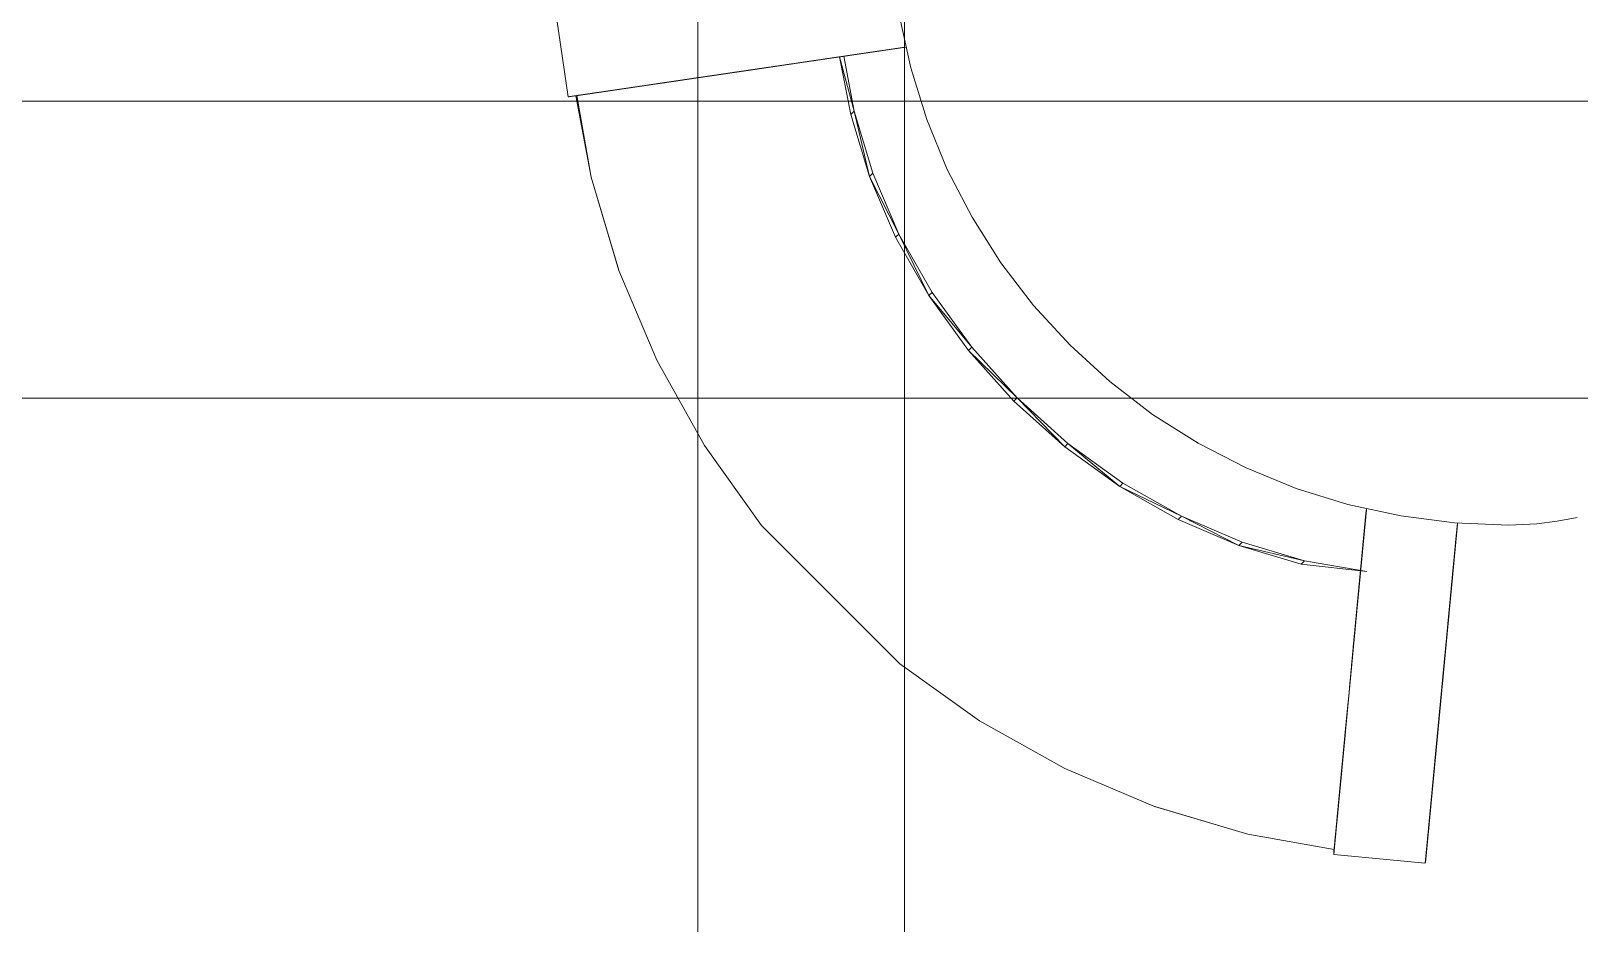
# Model space of a CAD drawing. Extents: x -566 to 72611, y -487 to 32334.
# Drawn here: x 47.37 to 66.33, y 132.56 to 143.5 of the extents above; entities that cross this region are included whole.
import ezdxf

# ---------------------------------------------------------------- set-up
doc = ezdxf.new("R2010")
doc.units = 0
doc.header["$LTSCALE"] = 0.5
doc.header["$MEASUREMENT"] = 0
doc.layers.add('ceilling', color=141, linetype='CONTINUOUS', lineweight=18)
doc.layers.add('floor', color=7, linetype='CONTINUOUS', lineweight=5, true_color=0xcfcfcf)
doc.layers.add('layout', color=7, linetype='CONTINUOUS', lineweight=5, true_color=0xcfcfcf)

msp = doc.modelspace()

# ---------------------------------------------------------------- hatches: boundary and pattern name
at = {"layer": 'floor'}
h = msp.add_hatch(dxfattribs=at)
h.set_pattern_fill('ANSI37', color=256, scale=100, angle=45)
h.set_pattern_definition([(90, (243.028, 267.632), (-12.5, 9e-16), []), (180, (243.028, 267.632), (-9e-16, -12.5), [])])
h.paths.add_polyline_path([(253.46925, 349.5), (154.11744, 349.5), (154.11744, 348.5), (101.14781, 348.5), (101.14781, 349.5), (0, 349.5), (0, 344.5), (36, 344.5, -0.33835703), (0, 308.66941), (0, 308.5), (0, 173.75), (253.46925, 173.75)])
h.paths.add_polyline_path([(36, 344.5), (0, 344.5), (0, 308.66941, 0.33835703)], flags=17)
h.paths.add_polyline_path([(253.46925, 173.75), (0, 173.75), (0, 173.74997), (0, 169.75), (253.46925, 169.75)])
h.paths.add_polyline_path([(253.46925, 169.75), (0, 169.75), (0, 149.21137), (36, 149.21137, -0.33835703), (0, 113.38078), (0, 113.21137), (0, 29.94998), (0, -5), (253.46925, -5)])
h.paths.add_polyline_path([(36, 149.21137), (0, 149.21137), (0, 113.38078, 0.33835703)], flags=17)
h.paths.add_polyline_path([(575.25, 169.75), (510, 169.75), (474.75, 169.75), (327.5, 169.75), (285.46925, 169.75), (285.46925, 165.75), (253.46925, 165.75), (253.46925, -5), (263.99725, -5), (263.99725, 95.99051), (287, 95.99051), (287, 97.5), (292, 97.5), (292, -5), (341.25, -5), (341.25, 13.02988), (341.25012, 15.02988), (346.24839, 15.02988, 0.36108524), (374.08728, 41.24999), (346.25012, 41.24999), (346.25012, 42.99999), (341.25, 42.99999), (341.25, 44.99999), (341.25, 97.5), (357.75, 97.5), (405.75, 97.5), (575.25, 97.5)])

# ---------------------------------------------------------------- linework, layer by layer
at = {"layer": 'ceilling'}
for p, q in [((58.06343, 169.75), (58.06343, -5)), ((0, 139), (575.25, 139)), ((0, 139), (575.25, 139))]:
    msp.add_line(p, q, dxfattribs=at)
at = {"layer": 'layout'}
for points in [[(53.94666, 142.69137, -67.34775), (53.78322, 143.80619, -67.30764), (53.78197, 143.80606, -67.34775)], [(58.14092, 143.04824, -79.38364), (58.00001, 143.69687, -80.51045), (58.14092, 143.04824, -80.51045)], [(58.00001, 143.69687, -80.51045), (58.14092, 143.04824, -79.38364), (58.00001, 143.69687, -79.38364)], [(56.30954, 143.04021, -76.3473), (57.38712, 143.19938, -76.14727), (55.61154, 142.9372, -73.24213)], [(55.61154, 142.9372, -73.24213), (57.38712, 143.19938, -76.14727), (56.6851, 143.09572, -73.02425)], [(55.81205, 142.9668, -92.98553), (56.89028, 143.12601, -93.18158), (56.99692, 143.14177, -92.65508)], [(55.81205, 142.9668, -92.98553), (56.99692, 143.14177, -92.65508), (55.91917, 142.9826, -92.45678)], [(55.91917, 142.9826, -92.45678), (56.99692, 143.14177, -92.65508), (57.10477, 143.15769, -92.1288)], [(55.91917, 142.9826, -92.45678), (57.10477, 143.15769, -92.1288), (56.02758, 142.99865, -91.92825)], [(56.02758, 142.99865, -91.92825), (57.10477, 143.15769, -92.1288), (57.21388, 143.17375, -91.60274)], [(56.02758, 142.99865, -91.92825), (57.21388, 143.17375, -91.60274), (56.13712, 143.01479, -91.39996)], [(56.13712, 143.01479, -91.39996), (57.21388, 143.17375, -91.60274), (57.32423, 143.1901, -91.07691)], [(56.13712, 143.01479, -91.39996), (57.32423, 143.1901, -91.07691), (56.24786, 143.03111, -90.87189)], [(56.24786, 143.03111, -90.87189), (57.32423, 143.1901, -91.07691), (57.43614, 143.20663, -90.54951)], [(56.24786, 143.03111, -90.87189), (57.43614, 143.20663, -90.54951), (56.35943, 143.04764, -90.34601)], [(56.98415, 143.13987, -79.9634), (58.07018, 143.30024, -79.80917), (56.30954, 143.04021, -76.3473)], [(56.30954, 143.04021, -76.3473), (58.07018, 143.30024, -79.80917), (57.38712, 143.19938, -76.14727)], [(56.35943, 143.04764, -90.34601), (57.43614, 143.20663, -90.54951), (57.55047, 143.22351, -89.99577)], [(56.35943, 143.04764, -90.34601), (57.55047, 143.22351, -89.99577), (56.47194, 143.06425, -89.80136)], [(56.47194, 143.06425, -89.80136), (57.55047, 143.22351, -89.99577), (57.65785, 143.23939, -89.4389)], [(56.47194, 143.06425, -89.80136), (57.65785, 143.23939, -89.4389), (56.57682, 143.0797, -89.25737)], [(56.57682, 143.0797, -89.25737), (57.65785, 143.23939, -89.4389), (57.7578, 143.25406, -88.8808)], [(56.57682, 143.0797, -89.25737), (57.7578, 143.25406, -88.8808), (56.67453, 143.09421, -88.71218)], [(56.67453, 143.09421, -88.71218), (57.7578, 143.25406, -88.8808), (57.85042, 143.26779, -88.32154)], [(56.67453, 143.09421, -88.71218), (57.85042, 143.26779, -88.32154), (56.76499, 143.1075, -88.16586)], [(56.76499, 143.1075, -88.16586), (57.85042, 143.26779, -88.32154), (57.9357, 143.28039, -87.76122)], [(56.76499, 143.1075, -88.16586), (57.9357, 143.28039, -87.76122), (56.84828, 143.11984, -87.61851)], [(56.84828, 143.11984, -87.61851), (57.9357, 143.28039, -87.76122), (58.01347, 143.29187, -87.19993)], [(56.84828, 143.11984, -87.61851), (58.01347, 143.29187, -87.19993), (56.92429, 143.13102, -87.07021)], [(56.92429, 143.13102, -87.07021), (58.01347, 143.29187, -87.19993), (58.08387, 143.30227, -86.63776)], [(56.92429, 143.13102, -87.07021), (58.08387, 143.30227, -86.63776), (56.99299, 143.14121, -86.52105)], [(57.26906, 143.18193, -91.33982), (57.4503, 142.51696, -77.42431), (57.32423, 143.1901, -91.07691)], [(57.4503, 142.51696, -77.42431), (57.26906, 143.18193, -91.33982), (57.40965, 142.47631, -76.53475)], [(54.59499, 142.78709, -69.13014), (55.72043, 142.95329, -69.07613), (54.52386, 142.77656, -68.90421)], [(54.52386, 142.77656, -68.90421), (55.72043, 142.95329, -69.07613), (55.64857, 142.94263, -68.83732)], [(54.66318, 142.7971, -69.35687), (55.78931, 142.96348, -69.31577), (54.59499, 142.78709, -69.13014)], [(54.59499, 142.78709, -69.13014), (55.78931, 142.96348, -69.31577), (55.72043, 142.95329, -69.07613)], [(54.72856, 142.80681, -69.58437), (55.85478, 142.9731, -69.55508), (54.66318, 142.7971, -69.35687)], [(54.66318, 142.7971, -69.35687), (55.85478, 142.9731, -69.55508), (55.78931, 142.96348, -69.31577)], [(54.79131, 142.81605, -69.81377), (55.90799, 142.981, -69.75571), (54.72856, 142.80681, -69.58437)], [(54.72856, 142.80681, -69.58437), (55.90799, 142.981, -69.75571), (55.85478, 142.9731, -69.55508)], [(54.84306, 142.82369, -70.00896), (55.96021, 142.98868, -69.95543), (54.79131, 142.81605, -69.81377)], [(54.79131, 142.81605, -69.81377), (55.96021, 142.98868, -69.95543), (55.90799, 142.981, -69.75571)], [(54.8945, 142.83128, -70.20546), (56.01183, 142.99628, -70.1553), (54.84306, 142.82369, -70.00896)], [(54.84306, 142.82369, -70.00896), (56.01183, 142.99628, -70.1553), (55.96021, 142.98868, -69.95543)], [(54.94522, 142.83875, -70.40212), (56.06267, 143.00379, -70.35532), (54.8945, 142.83128, -70.20546)], [(54.8945, 142.83128, -70.20546), (56.06267, 143.00379, -70.35532), (56.01183, 142.99628, -70.1553)], [(54.99541, 142.84622, -70.59894), (56.11295, 143.01117, -70.55549), (54.94522, 142.83875, -70.40212)], [(54.94522, 142.83875, -70.40212), (56.11295, 143.01117, -70.55549), (56.06267, 143.00379, -70.35532)], [(55.04478, 142.85347, -70.7959), (56.16254, 143.01855, -70.75581), (54.99541, 142.84622, -70.59894)], [(54.99541, 142.84622, -70.59894), (56.16254, 143.01855, -70.75581), (56.11295, 143.01117, -70.55549)], [(55.09364, 142.86072, -70.99301), (56.21144, 143.02576, -70.95628), (55.04478, 142.85347, -70.7959)], [(55.04478, 142.85347, -70.7959), (56.21144, 143.02576, -70.95628), (56.16254, 143.01855, -70.75581)], [(55.14176, 142.86784, -71.19027), (56.25973, 143.03288, -71.1569), (55.09364, 142.86072, -70.99301)], [(55.09364, 142.86072, -70.99301), (56.25973, 143.03288, -71.1569), (56.21144, 143.02576, -70.95628)], [(56.27579, 143.03529, -96.34516), (55.09649, 142.86115, -96.69225), (56.17743, 143.02075, -96.8737)], [(55.09649, 142.86115, -96.69225), (56.27579, 143.03529, -96.34516), (55.19493, 142.87561, -96.16259)], [(55.18919, 142.87479, -71.38766), (56.30725, 143.03991, -71.35767), (55.14176, 142.86784, -71.19027)], [(55.14176, 142.86784, -71.19027), (56.30725, 143.03991, -71.35767), (56.25973, 143.03288, -71.1569)], [(55.23597, 142.88169, -71.58521), (56.35421, 143.04682, -71.55856), (55.18919, 142.87479, -71.38766)], [(55.18919, 142.87479, -71.38766), (56.35421, 143.04682, -71.55856), (56.30725, 143.03991, -71.35767)], [(55.19493, 142.87561, -96.16259), (56.27579, 143.03529, -96.34516), (56.3751, 143.04993, -95.81737)], [(55.19493, 142.87561, -96.16259), (56.3751, 143.04993, -95.81737), (55.29476, 142.89041, -95.63255)], [(55.28215, 142.88851, -71.78289), (56.40047, 143.05372, -71.75961), (55.23597, 142.88169, -71.58521)], [(55.23597, 142.88169, -71.58521), (56.40047, 143.05372, -71.75961), (56.35421, 143.04682, -71.55856)], [(55.32769, 142.89529, -71.98071), (56.44592, 143.06041, -71.9604), (55.28215, 142.88851, -71.78289)], [(55.28215, 142.88851, -71.78289), (56.44592, 143.06041, -71.9604), (56.40047, 143.05372, -71.75961)], [(55.29476, 142.89041, -95.63255), (56.3751, 143.04993, -95.81737), (56.4757, 143.06481, -95.28979)], [(55.29476, 142.89041, -95.63255), (56.4757, 143.06481, -95.28979), (55.39583, 142.90534, -95.10271)], [(55.37266, 142.90194, -72.17908), (56.44592, 143.06041, -71.9604), (55.32769, 142.89529, -71.98071)], [(55.61154, 142.9372, -73.24213), (56.6851, 143.09572, -73.02425), (55.37266, 142.90194, -72.17908)], [(55.37266, 142.90194, -72.17908), (56.6851, 143.09572, -73.02425), (56.44592, 143.06041, -71.9604)], [(55.39583, 142.90534, -95.10271), (56.4757, 143.06481, -95.28979), (56.57755, 143.07983, -94.76241)], [(55.39583, 142.90534, -95.10271), (56.57755, 143.07983, -94.76241), (55.49799, 142.92041, -94.5731)], [(55.49799, 142.92041, -94.5731), (56.57755, 143.07983, -94.76241), (56.68057, 143.09507, -94.23525)], [(55.49799, 142.92041, -94.5731), (56.68057, 143.09507, -94.23525), (55.60148, 142.93568, -94.04369)], [(55.60148, 142.93568, -94.04369), (56.68057, 143.09507, -94.23525), (56.7848, 143.11048, -93.70831)], [(55.70618, 142.95114, -93.5145), (56.7848, 143.11048, -93.70831), (55.60148, 142.93568, -94.04369)], [(55.70618, 142.95114, -93.5145), (56.7848, 143.11048, -93.70831), (56.89028, 143.12601, -93.18158)], [(55.70618, 142.95114, -93.5145), (56.89028, 143.12601, -93.18158), (55.81205, 142.9668, -92.98553)], [(58.33768, 142.41541, -79.38364), (58.14092, 143.04824, -80.51045), (58.33768, 142.41541, -80.51045)], [(58.14092, 143.04824, -80.51045), (58.33768, 142.41541, -79.38364), (58.14092, 143.04824, -79.38364)], [(54.03751, 142.70479, -67.56718), (54.962, 142.8413, -67.56361), (53.94666, 142.69137, -67.34775)], [(53.94666, 142.69137, -67.34775), (54.962, 142.8413, -67.56361), (54.8731, 142.82818, -67.42873)], [(53.94666, 142.69137, -67.34775), (54.8731, 142.82818, -67.42873), (54.78169, 142.81463, -67.29533)], [(53.94666, 142.69137, -67.34775), (54.78169, 142.81463, -67.29533), (53.94787, 142.69154, -67.30764)], [(53.94787, 142.69154, -67.30764), (54.78169, 142.81463, -67.29533), (53.95361, 142.69236, -67.2679)], [(53.95361, 142.69236, -67.2679), (54.78169, 142.81463, -67.29533), (54.68795, 142.80082, -67.16345)], [(53.95361, 142.69236, -67.2679), (54.68795, 142.80082, -67.16345), (53.96384, 142.69387, -67.22897)], [(53.96384, 142.69387, -67.22897), (54.68795, 142.80082, -67.16345), (53.97842, 142.69603, -67.19132)], [(53.97842, 142.69603, -67.19132), (54.68795, 142.80082, -67.16345), (53.99711, 142.69875, -67.15537)], [(53.99711, 142.69875, -67.15537), (54.68795, 142.80082, -67.16345), (54.66102, 142.79684, -67.12991)], [(53.99711, 142.69875, -67.15537), (54.66102, 142.79684, -67.12991), (54.01981, 142.70211, -67.12155)], [(54.01981, 142.70211, -67.12155), (54.66102, 142.79684, -67.12991), (54.63081, 142.79236, -67.099)], [(54.01981, 142.70211, -67.12155), (54.63081, 142.79236, -67.099), (54.04627, 142.70604, -67.09026)], [(54.12564, 142.71782, -67.78764), (55.04849, 142.85407, -67.69993), (54.03751, 142.70479, -67.56718)], [(54.03751, 142.70479, -67.56718), (55.04849, 142.85407, -67.69993), (54.962, 142.8413, -67.56361)], [(54.04627, 142.70604, -67.09026), (54.63081, 142.79236, -67.099), (54.59757, 142.78744, -67.07101)], [(54.04627, 142.70604, -67.09026), (54.59757, 142.78744, -67.07101), (54.07605, 142.71044, -67.06184)], [(54.07605, 142.71044, -67.06184), (54.59757, 142.78744, -67.07101), (54.56175, 142.78217, -67.0462)], [(54.07605, 142.71044, -67.06184), (54.56175, 142.78217, -67.0462), (54.10898, 142.71532, -67.03663)], [(54.10898, 142.71532, -67.03663), (54.56175, 142.78217, -67.0462), (54.52343, 142.77647, -67.0248)], [(54.10898, 142.71532, -67.03663), (54.52343, 142.77647, -67.0248), (54.14446, 142.72058, -67.01492)], [(54.21096, 142.73038, -68.00909), (55.21388, 142.87841, -67.97672), (54.12564, 142.71782, -67.78764)], [(54.12564, 142.71782, -67.78764), (55.21388, 142.87841, -67.97672), (55.13244, 142.86646, -67.83765)], [(54.12564, 142.71782, -67.78764), (55.13244, 142.86646, -67.83765), (55.04849, 142.85407, -67.69993)], [(54.14446, 142.72058, -67.01492), (54.52343, 142.77647, -67.0248), (54.48325, 142.77056, -67.00702)], [(54.14446, 142.72058, -67.01492), (54.48325, 142.77056, -67.00702), (54.1669, 142.72386, -67.00424)], [(54.1669, 142.72386, -67.00424), (54.48325, 142.77056, -67.00702), (54.44138, 142.76443, -66.99302)], [(54.1669, 142.72386, -67.00424), (54.44138, 142.76443, -66.99302), (54.22179, 142.73198, -66.983)], [(54.29339, 142.74255, -68.23151), (55.29281, 142.89011, -68.11711), (54.21096, 142.73038, -68.00909)], [(54.21096, 142.73038, -68.00909), (55.29281, 142.89011, -68.11711), (55.21388, 142.87841, -67.97672)], [(54.22179, 142.73198, -66.983), (54.44138, 142.76443, -66.99302), (54.39827, 142.758, -66.98292)], [(54.22179, 142.73198, -66.983), (54.39827, 142.758, -66.98292), (54.26573, 142.73845, -66.97688)], [(54.26573, 142.73845, -66.97688), (54.39827, 142.758, -66.98292), (54.35433, 142.75153, -66.97684)], [(54.37311, 142.75433, -68.45486), (55.44296, 142.91225, -68.40167), (54.29339, 142.74255, -68.23151)], [(54.29339, 142.74255, -68.23151), (55.44296, 142.91225, -68.40167), (55.3692, 142.90142, -68.25877)], [(54.29339, 142.74255, -68.23151), (55.3692, 142.90142, -68.25877), (55.29281, 142.89011, -68.11711)], [(54.44984, 142.76564, -68.6791), (55.51409, 142.92278, -68.54575), (54.37311, 142.75433, -68.45486)], [(54.37311, 142.75433, -68.45486), (55.51409, 142.92278, -68.54575), (55.44296, 142.91225, -68.40167)], [(54.52386, 142.77656, -68.90421), (55.64857, 142.94263, -68.83732), (54.44984, 142.76564, -68.6791)], [(54.44984, 142.76564, -68.6791), (55.64857, 142.94263, -68.83732), (55.58266, 142.93292, -68.69098)], [(54.44984, 142.76564, -68.6791), (55.58266, 142.93292, -68.69098), (55.51409, 142.92278, -68.54575)], [(54.22805, 141.70666, -67.41982), (54.0407, 142.70522, -67.06297), (54.05132, 142.70679, -67.09033)], [(54.22179, 142.73198, -66.983), (54.18222, 142.72615, -66.99698), (54.1669, 142.72386, -67.00424)], [(54.26573, 142.73845, -66.97688), (54.35433, 142.75153, -66.97684), (54.30997, 142.74497, -66.97481)], [(57.63657, 141.71439, -76.55921), (57.4503, 142.51696, -77.42431), (57.40965, 142.47631, -76.53475)], [(57.4503, 142.51696, -77.42431), (57.63657, 141.71439, -76.55921), (57.67723, 141.75504, -77.44877)], [(58.58873, 141.80304, -79.38364), (58.33768, 142.41541, -80.51045), (58.58873, 141.80304, -80.51045)], [(58.33768, 142.41541, -80.51045), (58.58873, 141.80304, -79.38364), (58.33768, 142.41541, -79.38364)], [(54.22805, 141.70666, -67.41982), (54.56788, 140.56564, -67.50339), (54.56624, 140.56366, -67.46316)], [(57.63657, 141.71439, -76.55921), (57.9963, 141.01043, -77.46822), (57.67723, 141.75504, -77.44877)], [(57.9963, 141.01043, -77.46822), (57.63657, 141.71439, -76.55921), (57.95564, 140.96978, -76.57867)], [(58.89216, 141.21563, -79.38364), (58.58873, 141.80304, -80.51045), (58.89216, 141.21563, -80.51045)], [(58.58873, 141.80304, -80.51045), (58.89216, 141.21563, -79.38364), (58.58873, 141.80304, -79.38364)], [(59.2458, 140.65776, -79.38364), (58.89216, 141.21563, -80.51045), (59.2458, 140.65776, -80.51045)], [(58.89216, 141.21563, -80.51045), (59.2458, 140.65776, -79.38364), (58.89216, 141.21563, -79.38364)], [(58.36159, 140.25482, -76.5928), (57.9963, 141.01043, -77.46822), (57.95564, 140.96978, -76.57867)], [(57.9963, 141.01043, -77.46822), (58.36159, 140.25482, -76.5928), (58.40224, 140.29547, -77.48236)], [(55.03058, 139.46213, -67.49601), (54.5681, 140.56284, -67.423), (54.56624, 140.56366, -67.46316)], [(59.64689, 140.13341, -79.38364), (59.2458, 140.65776, -80.51045), (59.64689, 140.13341, -80.51045)], [(59.2458, 140.65776, -80.51045), (59.64689, 140.13341, -79.38364), (59.2458, 140.65776, -79.38364)], [(58.36159, 140.25482, -76.5928), (58.88829, 139.62194, -77.49094), (58.40224, 140.29547, -77.48236)], [(58.88829, 139.62194, -77.49094), (58.36159, 140.25482, -76.5928), (58.84764, 139.58129, -76.60138)], [(60.09254, 139.64667, -79.38364), (59.64689, 140.13341, -80.51045), (60.09254, 139.64667, -80.51045)], [(59.64689, 140.13341, -80.51045), (60.09254, 139.64667, -79.38364), (59.64689, 140.13341, -79.38364)], [(58.84764, 139.58129, -76.60138), (59.44644, 139.00096, -77.4938), (58.88829, 139.62194, -77.49094)], [(59.44644, 139.00096, -77.4938), (58.84764, 139.58129, -76.60138), (59.4057, 138.96022, -76.60426)], [(60.5793, 139.201, -79.38364), (60.09254, 139.64667, -80.51045), (60.5793, 139.201, -80.51045)], [(60.09254, 139.64667, -80.51045), (60.5793, 139.201, -79.38364), (60.09254, 139.64667, -79.38364)], [(55.03058, 139.46213, -67.49601), (55.61685, 138.41787, -67.55817), (55.61506, 138.41603, -67.51794)], [(61.10366, 138.7999, -79.38364), (60.5793, 139.201, -80.51045), (61.10366, 138.7999, -80.51045)], [(60.5793, 139.201, -80.51045), (61.10366, 138.7999, -79.38364), (60.5793, 139.201, -79.38364)], [(60.02675, 138.40218, -76.60138), (59.44644, 139.00096, -77.4938), (59.4057, 138.96022, -76.60426)], [(60.0674, 138.44283, -77.49094), (60.02675, 138.40218, -76.60138), (59.44644, 139.00096, -77.4938)], [(61.66152, 138.44626, -79.38364), (61.10366, 138.7999, -80.51045), (61.66152, 138.44626, -80.51045)], [(61.10366, 138.7999, -80.51045), (61.66152, 138.44626, -79.38364), (61.10366, 138.7999, -79.38364)], [(56.31224, 137.43919, -67.52867), (55.61654, 138.41627, -67.47775), (55.61506, 138.41603, -67.51794)], [(60.70028, 137.91613, -76.5928), (60.0674, 138.44283, -77.49094), (60.02675, 138.40218, -76.60138)], [(60.0674, 138.44283, -77.49094), (60.70028, 137.91613, -76.5928), (60.74093, 137.95678, -77.48236)], [(62.24893, 138.14284, -79.38364), (61.66152, 138.44626, -80.51045), (62.24893, 138.14284, -80.51045)], [(61.66152, 138.44626, -80.51045), (62.24893, 138.14284, -79.38364), (61.66152, 138.44626, -79.38364)], [(62.8613, 137.89179, -79.38364), (62.24893, 138.14284, -80.51045), (62.8613, 137.89179, -80.51045)], [(62.24893, 138.14284, -80.51045), (62.8613, 137.89179, -79.38364), (62.24893, 138.14284, -79.38364)], [(60.70028, 137.91613, -76.5928), (61.45589, 137.55084, -77.46822), (60.74093, 137.95678, -77.48236)], [(61.45589, 137.55084, -77.46822), (60.70028, 137.91613, -76.5928), (61.41524, 137.51018, -76.57867)], [(63.49413, 137.69503, -79.38364), (62.8613, 137.89179, -80.51045), (63.49413, 137.69503, -80.51045)], [(62.8613, 137.89179, -80.51045), (63.49413, 137.69503, -79.38364), (62.8613, 137.89179, -79.38364)], [(64.14276, 137.55412, -79.38364), (63.49413, 137.69503, -80.51045), (64.14276, 137.55412, -80.51045)], [(63.49413, 137.69503, -80.51045), (64.14276, 137.55412, -79.38364), (63.49413, 137.69503, -79.38364)], [(63.72192, 137.63953, -80.42672), (63.61808, 136.54097, -80.53673), (63.61567, 136.51525, -80.31425)], [(63.72192, 137.63953, -80.42672), (63.61567, 136.51525, -80.31425), (63.7194, 137.61305, -80.19775)], [(62.15985, 137.19111, -76.55921), (61.45589, 137.55084, -77.46822), (61.41524, 137.51018, -76.57867)], [(61.45589, 137.55084, -77.46822), (62.15985, 137.19111, -76.55921), (62.2005, 137.23177, -77.44877)], [(63.71387, 137.55401, -79.72841), (63.61051, 136.46102, -79.88265), (63.54636, 135.78216, -76.26654)], [(63.71387, 137.55401, -79.72841), (63.54636, 135.78216, -76.26654), (63.64884, 136.86654, -76.06652)], [(63.70108, 137.41869, -87.68047), (63.59758, 136.32428, -87.53776), (63.70846, 137.49693, -87.11918)], [(63.70846, 137.49693, -87.11918), (63.59758, 136.32428, -87.53776), (63.60481, 136.40077, -86.98946)], [(63.70846, 137.49693, -87.11918), (63.60481, 136.40077, -86.98946), (63.71515, 137.56775, -86.55701)], [(63.71515, 137.56775, -86.55701), (63.60481, 136.40077, -86.98946), (63.6114, 136.46998, -86.44029)], [(63.71681, 137.58508, -79.96895), (63.61306, 136.488, -80.09193), (63.61051, 136.46102, -79.88265)], [(63.71681, 137.58508, -79.96895), (63.61051, 136.46102, -79.88265), (63.71387, 137.55401, -79.72841)], [(63.71515, 137.56775, -86.55701), (63.6114, 136.46998, -86.44029), (63.72115, 137.63115, -85.99404)], [(63.72115, 137.63115, -85.99404), (63.6114, 136.46998, -86.44029), (63.6172, 136.53185, -85.89035)], [(63.7194, 137.61305, -80.19775), (63.61567, 136.51525, -80.31425), (63.61306, 136.488, -80.09193)], [(63.7194, 137.61305, -80.19775), (63.61306, 136.488, -80.09193), (63.71681, 137.58508, -79.96895)], [(64.80216, 137.46994, -79.38364), (64.14276, 137.55412, -80.51045), (64.80216, 137.46994, -80.51045)], [(64.14276, 137.55412, -80.51045), (64.80216, 137.46994, -79.38364), (64.14276, 137.55412, -79.38364)], [(64.73235, 136.35496, -79.88265), (64.83569, 137.44797, -79.72841), (64.66817, 135.67612, -76.26654)], [(64.66817, 135.67612, -76.26654), (64.83569, 137.44797, -79.72841), (64.77065, 136.7605, -76.06652)], [(64.72663, 136.29473, -86.98946), (64.83027, 137.39089, -87.11918), (64.83696, 137.46171, -86.55701)], [(64.72663, 136.29473, -86.98946), (64.83696, 137.46171, -86.55701), (64.73321, 136.36394, -86.44029)], [(65.46755, 137.44329, -79.38364), (64.80216, 137.46994, -80.51045), (65.46755, 137.44329, -80.51045)], [(64.80216, 137.46994, -80.51045), (65.46755, 137.44329, -79.38364), (64.80216, 137.46994, -79.38364)], [(65.46755, 137.44329, -79.38364), (65.8082, 137.45912, -80.51045), (65.8082, 137.45912, -79.38364)], [(65.8082, 137.45912, -80.51045), (65.46755, 137.44329, -79.38364), (65.46755, 137.44329, -80.51045)], [(65.8082, 137.45912, -79.38364), (66.05718, 137.49223, -80.51045), (66.05718, 137.49223, -79.38364)], [(66.05718, 137.49223, -80.51045), (65.8082, 137.45912, -79.38364), (65.8082, 137.45912, -80.51045)], [(66.05718, 137.49223, -79.38364), (66.30459, 137.53692, -80.51045), (66.30459, 137.53692, -79.38364)], [(66.30459, 137.53692, -80.51045), (66.05718, 137.49223, -79.38364), (66.05718, 137.49223, -80.51045)], [(58.00741, 135.74349, -67.47594), (56.31224, 137.43919, -67.52867), (58.00709, 135.74209, -67.51612)], [(63.68414, 137.23969, -88.80004), (63.5811, 136.14948, -88.63142), (63.69296, 137.33289, -88.24079)], [(63.69296, 137.33289, -88.24079), (63.5811, 136.14948, -88.63142), (63.58969, 136.2405, -88.08511)], [(63.69296, 137.33289, -88.24079), (63.58969, 136.2405, -88.08511), (63.70108, 137.41869, -87.68047)], [(63.70108, 137.41869, -87.68047), (63.58969, 136.2405, -88.08511), (63.59758, 136.32428, -87.53776)], [(64.7115, 136.13446, -88.08511), (64.81478, 137.22685, -88.24079), (64.82292, 137.31262, -87.68047)], [(64.7115, 136.13446, -88.08511), (64.82292, 137.31262, -87.68047), (64.7194, 136.21824, -87.53776)], [(64.7194, 136.21824, -87.53776), (64.82292, 137.31262, -87.68047), (64.83027, 137.39089, -87.11918)], [(64.7194, 136.21824, -87.53776), (64.83027, 137.39089, -87.11918), (64.72663, 136.29473, -86.98946)], [(62.15985, 137.19111, -76.55921), (62.96244, 137.00482, -77.42431), (62.2005, 137.23177, -77.44877)], [(62.96244, 137.00482, -77.42431), (62.15985, 137.19111, -76.55921), (62.92179, 136.96416, -76.53475)], [(63.66444, 137.03099, -89.91502), (63.56178, 135.94558, -89.7206), (63.67464, 137.13904, -89.35815)], [(63.67464, 137.13904, -89.35815), (63.56178, 135.94558, -89.7206), (63.57175, 136.0511, -89.17662)], [(63.67464, 137.13904, -89.35815), (63.57175, 136.0511, -89.17662), (63.68414, 137.23969, -88.80004)], [(63.68414, 137.23969, -88.80004), (63.57175, 136.0511, -89.17662), (63.5811, 136.14948, -88.63142)], [(64.69357, 135.94506, -89.17662), (64.79646, 137.033, -89.35815), (64.80598, 137.13362, -88.80004)], [(64.69357, 135.94506, -89.17662), (64.80598, 137.13362, -88.80004), (64.70291, 136.04344, -88.63143)], [(64.70291, 136.04344, -88.63143), (64.80598, 137.13362, -88.80004), (64.81478, 137.22685, -88.24079)], [(64.70291, 136.04344, -88.63143), (64.81478, 137.22685, -88.24079), (64.7115, 136.13446, -88.08511)], [(62.92179, 136.96416, -76.53475), (63.72911, 136.87379, -77.39525), (62.96244, 137.00482, -77.42431)], [(63.64288, 136.80327, -90.99615), (63.54053, 135.72014, -90.79113), (63.65352, 136.91589, -90.46875)], [(63.65352, 136.91589, -90.46875), (63.54053, 135.72014, -90.79113), (63.55115, 135.83244, -90.26526)], [(63.65352, 136.91589, -90.46875), (63.55115, 135.83244, -90.26526), (63.66444, 137.03099, -89.91502)], [(63.66444, 137.03099, -89.91502), (63.55115, 135.83244, -90.26526), (63.56178, 135.94558, -89.7206)], [(64.67296, 135.7264, -90.26526), (64.77533, 136.80985, -90.46875), (64.78625, 136.92495, -89.91502)], [(64.67296, 135.7264, -90.26526), (64.78625, 136.92495, -89.91502), (64.6836, 135.83954, -89.7206)], [(64.6836, 135.83954, -89.7206), (64.78625, 136.92495, -89.91502), (64.79646, 137.033, -89.35815)], [(64.6836, 135.83954, -89.7206), (64.79646, 137.033, -89.35815), (64.69357, 135.94506, -89.17662)], [(63.62199, 136.58247, -92.04804), (63.51955, 135.4984, -91.8475), (63.63237, 136.69224, -91.52199)], [(63.63237, 136.69224, -91.52199), (63.51955, 135.4984, -91.8475), (63.52998, 135.60864, -91.31921)], [(63.63237, 136.69224, -91.52199), (63.52998, 135.60864, -91.31921), (63.64288, 136.80327, -90.99615)], [(63.64288, 136.80327, -90.99615), (63.52998, 135.60864, -91.31921), (63.54053, 135.72014, -90.79113)], [(63.5593, 135.91941, -71.87965), (63.64884, 136.86654, -76.06652), (63.58207, 136.16008, -72.9435)], [(64.66817, 135.67612, -76.26654), (64.77065, 136.7605, -76.06652), (64.60182, 134.97374, -73.16138)], [(64.60182, 134.97374, -73.16138), (64.77065, 136.7605, -76.06652), (64.70388, 136.05404, -72.9435)], [(64.65179, 135.5026, -91.31921), (64.75419, 136.5862, -91.52199), (64.76469, 136.69723, -90.99615)], [(64.65179, 135.5026, -91.31921), (64.76469, 136.69723, -90.99615), (64.66234, 135.6141, -90.79114)], [(64.66234, 135.6141, -90.79114), (64.76469, 136.69723, -90.99615), (64.77533, 136.80985, -90.46875)], [(64.66234, 135.6141, -90.79114), (64.77533, 136.80985, -90.46875), (64.67296, 135.7264, -90.26526)], [(63.61176, 136.47393, -92.57433), (63.5092, 135.38929, -92.37602), (63.62199, 136.58247, -92.04804)], [(63.62199, 136.58247, -92.04804), (63.5092, 135.38929, -92.37602), (63.51955, 135.4984, -91.8475)], [(64.64137, 135.39236, -91.8475), (64.74381, 136.47643, -92.04804), (64.75419, 136.5862, -91.52199)], [(64.64137, 135.39236, -91.8475), (64.75419, 136.5862, -91.52199), (64.65179, 135.5026, -91.31921)], [(64.62085, 135.17551, -92.90478), (64.72339, 136.26051, -93.10083), (64.73358, 136.36789, -92.57433)], [(64.62085, 135.17551, -92.90478), (64.73358, 136.36789, -92.57433), (64.63101, 135.28325, -92.37602)], [(64.63101, 135.28325, -92.37602), (64.73358, 136.36789, -92.57433), (64.74381, 136.47643, -92.04804)], [(64.63101, 135.28325, -92.37602), (64.74381, 136.47643, -92.04804), (64.64137, 135.39236, -91.8475)], [(64.6008, 134.96354, -93.96294), (64.70345, 136.04946, -94.1545), (64.71336, 136.15436, -93.62756)], [(64.6008, 134.96354, -93.96294), (64.71336, 136.15436, -93.62756), (64.61077, 135.06888, -93.43375)], [(64.61077, 135.06888, -93.43375), (64.71336, 136.15436, -93.62756), (64.72339, 136.26051, -93.10083)], [(64.61077, 135.06888, -93.43375), (64.72339, 136.26051, -93.10083), (64.62085, 135.17551, -92.90478)], [(64.60182, 134.97374, -73.16138), (64.70388, 136.05404, -72.9435), (64.57905, 134.73324, -72.09834)], [(64.57905, 134.73324, -72.09834), (64.70388, 136.05404, -72.9435), (64.68112, 135.81337, -71.87965)], [(64.58127, 134.75657, -95.02197), (64.68397, 135.84332, -95.20904), (64.69368, 135.94582, -94.68166)], [(64.58127, 134.75657, -95.02197), (64.69368, 135.94582, -94.68166), (64.59096, 134.85944, -94.49234)], [(64.59096, 134.85944, -94.49234), (64.69368, 135.94582, -94.68166), (64.70345, 136.04946, -94.1545)], [(64.59096, 134.85944, -94.49234), (64.70345, 136.04946, -94.1545), (64.6008, 134.96354, -93.96294)], [(58.00905, 135.74358, -67.55636), (58.98288, 135.04372, -67.49301), (58.00709, 135.74209, -67.51612)], [(64.56211, 134.55442, -96.08183), (64.66493, 135.64207, -96.26441), (64.67439, 135.74207, -95.73662)], [(64.56211, 134.55442, -96.08183), (64.67439, 135.74207, -95.73662), (64.57163, 134.65487, -95.5518)], [(64.57046, 134.64222, -71.70214), (64.67682, 135.7676, -71.67886), (64.56602, 134.59574, -71.50446)], [(64.56602, 134.59574, -71.50446), (64.67682, 135.7676, -71.67886), (64.67242, 135.72107, -71.47781)], [(64.57475, 134.68799, -71.89996), (64.68112, 135.81337, -71.87965), (64.57046, 134.64222, -71.70214)], [(64.57046, 134.64222, -71.70214), (64.68112, 135.81337, -71.87965), (64.67682, 135.7676, -71.67886)], [(64.57163, 134.65487, -95.5518), (64.67439, 135.74207, -95.73662), (64.68397, 135.84332, -95.20904)], [(64.57163, 134.65487, -95.5518), (64.68397, 135.84332, -95.20904), (64.58127, 134.75657, -95.02197)], [(64.57905, 134.73324, -72.09834), (64.68112, 135.81337, -71.87965), (64.57475, 134.68799, -71.89996)], [(64.55253, 134.45248, -70.91225), (64.65883, 135.5774, -70.87553), (64.54785, 134.4033, -70.71515)], [(64.54785, 134.4033, -70.71515), (64.65883, 135.5774, -70.87553), (64.65419, 135.52818, -70.67506)], [(64.5571, 134.5009, -71.10952), (64.66342, 135.62597, -71.07615), (64.55253, 134.45248, -70.91225)], [(64.55253, 134.45248, -70.91225), (64.66342, 135.62597, -71.07615), (64.65883, 135.5774, -70.87553)], [(64.66493, 135.64207, -96.26441), (64.55277, 134.45535, -96.6115), (64.65559, 135.54317, -96.79295)], [(64.55277, 134.45535, -96.6115), (64.66493, 135.64207, -96.26441), (64.56211, 134.55442, -96.08183)], [(64.56163, 134.54868, -71.30691), (64.66798, 135.6739, -71.27691), (64.5571, 134.5009, -71.10952)], [(64.5571, 134.5009, -71.10952), (64.66798, 135.6739, -71.27691), (64.66342, 135.62597, -71.07615)], [(64.56602, 134.59574, -71.50446), (64.67242, 135.72107, -71.47781), (64.56163, 134.54868, -71.30691)], [(64.56163, 134.54868, -71.30691), (64.67242, 135.72107, -71.47781), (64.66798, 135.6739, -71.27691)], [(63.5092, 135.38929, -92.37602), (63.38324, 134.05667, -69.04939), (63.37644, 133.98509, -68.82346)], [(63.5092, 135.38929, -92.37602), (63.37644, 133.98509, -68.82346), (63.48352, 135.11701, -68.75656)], [(64.53354, 134.25205, -70.12471), (64.63982, 135.37647, -70.07454), (64.52864, 134.20032, -69.9282)], [(64.52864, 134.20032, -69.9282), (64.63982, 135.37647, -70.07454), (64.63494, 135.32455, -69.87468)], [(64.53837, 134.30315, -70.32137), (64.64467, 135.42772, -70.27457), (64.53354, 134.25205, -70.12471)], [(64.53354, 134.25205, -70.12471), (64.64467, 135.42772, -70.27457), (64.63982, 135.37647, -70.07454)], [(64.54318, 134.35358, -70.51819), (64.64948, 135.47833, -70.47474), (64.53837, 134.30315, -70.32137)], [(64.53837, 134.30315, -70.32137), (64.64948, 135.47833, -70.47474), (64.64467, 135.42772, -70.27457)], [(64.54785, 134.4033, -70.71515), (64.65419, 135.52818, -70.67506), (64.54318, 134.35358, -70.51819)], [(64.54318, 134.35358, -70.51819), (64.65419, 135.52818, -70.67506), (64.64948, 135.47833, -70.47474)], [(64.51783, 134.08511, -69.50362), (64.62488, 135.21843, -69.47433), (64.51161, 134.01934, -69.27612)], [(64.51161, 134.01934, -69.27612), (64.62488, 135.21843, -69.47433), (64.61873, 135.15259, -69.23502)], [(64.52374, 134.14825, -69.73302), (64.63, 135.27201, -69.67496), (64.51783, 134.08511, -69.50362)], [(64.51783, 134.08511, -69.50362), (64.63, 135.27201, -69.67496), (64.62488, 135.21843, -69.47433)], [(64.52864, 134.20032, -69.9282), (64.63494, 135.32455, -69.87468), (64.52374, 134.14825, -69.73302)], [(64.52374, 134.14825, -69.73302), (64.63494, 135.32455, -69.87468), (64.63, 135.27201, -69.67496)], [(60.02731, 134.46005, -67.41885), (58.98288, 135.04372, -67.49301), (60.02785, 134.45796, -67.45901)], [(63.4707, 134.9817, -68.465), (63.36949, 133.91073, -68.59835), (63.36211, 133.83335, -68.37411)], [(63.4707, 134.9817, -68.465), (63.36211, 133.83335, -68.37411), (63.46394, 134.91008, -68.32092)], [(63.48352, 135.11701, -68.75656), (63.37644, 133.98509, -68.82346), (63.36949, 133.91073, -68.59835)], [(63.48352, 135.11701, -68.75656), (63.36949, 133.91073, -68.59835), (63.47719, 135.05065, -68.61022)], [(63.47719, 135.05065, -68.61022), (63.36949, 133.91073, -68.59835), (63.4707, 134.9817, -68.465)], [(64.49828, 133.87903, -68.82346), (64.60533, 135.01097, -68.75656), (64.49131, 133.80469, -68.59835)], [(64.49131, 133.80469, -68.59835), (64.60533, 135.01097, -68.75656), (64.59901, 134.94461, -68.61022)], [(64.50505, 133.95063, -69.04939), (64.61211, 135.08326, -68.99538), (64.49828, 133.87903, -68.82346)], [(64.49828, 133.87903, -68.82346), (64.61211, 135.08326, -68.99538), (64.60533, 135.01097, -68.75656)], [(64.51161, 134.01934, -69.27612), (64.61873, 135.15259, -69.23502), (64.50505, 133.95063, -69.04939)], [(64.50505, 133.95063, -69.04939), (64.61873, 135.15259, -69.23502), (64.61211, 135.08326, -68.99538)], [(63.46394, 134.91008, -68.32092), (63.36211, 133.83335, -68.37411), (63.35456, 133.7532, -68.15076)], [(63.46394, 134.91008, -68.32092), (63.35456, 133.7532, -68.15076), (63.45689, 134.83583, -68.17802)], [(63.45689, 134.83583, -68.17802), (63.35456, 133.7532, -68.15076), (63.44966, 134.75899, -68.03635)], [(64.48393, 133.72731, -68.37411), (64.58576, 134.80404, -68.32092), (64.47638, 133.64716, -68.15076)], [(64.47638, 133.64716, -68.15076), (64.58576, 134.80404, -68.32092), (64.5787, 134.72979, -68.17802)], [(64.49131, 133.80469, -68.59835), (64.59251, 134.87566, -68.465), (64.48393, 133.72731, -68.37411)], [(64.48393, 133.72731, -68.37411), (64.59251, 134.87566, -68.465), (64.58576, 134.80404, -68.32092)], [(64.49131, 133.80469, -68.59835), (64.59901, 134.94461, -68.61022), (64.59251, 134.87566, -68.465)], [(63.44211, 134.67953, -67.89597), (63.34675, 133.67021, -67.92834), (63.33866, 133.58439, -67.70689)], [(63.44211, 134.67953, -67.89597), (63.33866, 133.58439, -67.70689), (63.43442, 134.59762, -67.7569)], [(63.44966, 134.75899, -68.03635), (63.35456, 133.7532, -68.15076), (63.34675, 133.67021, -67.92834)], [(63.44966, 134.75899, -68.03635), (63.34675, 133.67021, -67.92834), (63.44211, 134.67953, -67.89597)], [(64.47638, 133.64716, -68.15076), (64.57147, 134.65295, -68.03635), (64.46856, 133.56417, -67.92834)], [(64.46856, 133.56417, -67.92834), (64.57147, 134.65295, -68.03635), (64.56392, 134.57349, -67.89597)], [(64.47638, 133.64716, -68.15076), (64.5787, 134.72979, -68.17802), (64.57147, 134.65295, -68.03635)], [(60.02785, 134.45796, -67.45901), (61.12746, 133.99467, -67.37444), (60.02731, 134.46005, -67.41885)], [(60.03005, 134.45938, -67.49924), (61.12852, 133.99241, -67.41459), (60.02785, 134.45796, -67.45901)], [(61.12746, 133.99467, -67.37444), (60.02785, 134.45796, -67.45901), (61.12852, 133.99241, -67.41459)], [(63.41818, 134.42604, -67.48286), (63.3302, 133.49565, -67.48643), (63.32154, 133.40418, -67.26699)], [(63.41818, 134.42604, -67.48286), (63.32154, 133.40418, -67.26699), (63.40974, 134.33659, -67.34798)], [(63.42642, 134.51309, -67.61917), (63.33866, 133.58439, -67.70689), (63.3302, 133.49565, -67.48643)], [(63.42642, 134.51309, -67.61917), (63.3302, 133.49565, -67.48643), (63.41818, 134.42604, -67.48286)], [(63.43442, 134.59762, -67.7569), (63.33866, 133.58439, -67.70689), (63.42642, 134.51309, -67.61917)], [(64.46856, 133.56417, -67.92834), (64.56392, 134.57349, -67.89597), (64.46047, 133.47835, -67.70689)], [(64.46047, 133.47835, -67.70689), (64.56392, 134.57349, -67.89597), (64.55624, 134.49158, -67.7569)], [(64.46047, 133.47835, -67.70689), (64.55624, 134.49158, -67.7569), (64.54823, 134.40705, -67.61917)], [(63.40974, 134.33659, -67.34798), (63.32154, 133.40418, -67.26699), (63.40106, 134.24462, -67.21458)], [(63.40106, 134.24462, -67.21458), (63.32154, 133.40418, -67.26699), (63.32167, 133.40543, -67.22689)], [(63.40106, 134.24462, -67.21458), (63.32167, 133.40543, -67.22689), (63.32223, 133.41126, -67.18715)], [(63.40106, 134.24462, -67.21458), (63.32223, 133.41126, -67.18715), (63.39209, 134.15019, -67.0827)], [(64.45201, 133.38961, -67.48643), (64.53999, 134.32, -67.48286), (64.44336, 133.29814, -67.26699)], [(64.44336, 133.29814, -67.26699), (64.53999, 134.32, -67.48286), (64.53157, 134.23053, -67.34798)], [(64.44336, 133.29814, -67.26699), (64.53157, 134.23053, -67.34798), (64.52288, 134.13858, -67.21458)], [(64.46047, 133.47835, -67.70689), (64.54823, 134.40705, -67.61917), (64.45201, 133.38961, -67.48643)], [(64.45201, 133.38961, -67.48643), (64.54823, 134.40705, -67.61917), (64.53999, 134.32, -67.48286)], [(63.39209, 134.15019, -67.0827), (63.32223, 133.41126, -67.18715), (63.32321, 133.42151, -67.14822)], [(63.39209, 134.15019, -67.0827), (63.32321, 133.42151, -67.14822), (63.32459, 133.43618, -67.11057)], [(63.39209, 134.15019, -67.0827), (63.32459, 133.43618, -67.11057), (63.3264, 133.45509, -67.07462)], [(63.39209, 134.15019, -67.0827), (63.3264, 133.45509, -67.07462), (63.38958, 134.12318, -67.04916)], [(63.38958, 134.12318, -67.04916), (63.3264, 133.45509, -67.07462), (63.32856, 133.47796, -67.0408)], [(63.38958, 134.12318, -67.04916), (63.32856, 133.47796, -67.0408), (63.38667, 134.09277, -67.01825)], [(63.38667, 134.09277, -67.01825), (63.32856, 133.47796, -67.0408), (63.33104, 133.50448, -67.00951)], [(63.38667, 134.09277, -67.01825), (63.33104, 133.50448, -67.00951), (63.3835, 134.05935, -66.99026)], [(63.3835, 134.05935, -66.99026), (63.33104, 133.50448, -67.00951), (63.33387, 133.53445, -66.98109)], [(63.3835, 134.05935, -66.99026), (63.33387, 133.53445, -66.98109), (63.38009, 134.02322, -66.96545)], [(64.44336, 133.29814, -67.26699), (64.52288, 134.13858, -67.21458), (64.44349, 133.29939, -67.22689)], [(64.44349, 133.29939, -67.22689), (64.52288, 134.13858, -67.21458), (64.44407, 133.3052, -67.18715)], [(64.44407, 133.3052, -67.18715), (64.52288, 134.13858, -67.21458), (64.5139, 134.04415, -67.0827)], [(64.44407, 133.3052, -67.18715), (64.5139, 134.04415, -67.0827), (64.44502, 133.31547, -67.14822)], [(64.44502, 133.31547, -67.14822), (64.5139, 134.04415, -67.0827), (64.4464, 133.33014, -67.11057)], [(64.4464, 133.33014, -67.11057), (64.5139, 134.04415, -67.0827), (64.44821, 133.34905, -67.07462)], [(64.44821, 133.34905, -67.07462), (64.5139, 134.04415, -67.0827), (64.5114, 134.01714, -67.04916)], [(61.1308, 133.99374, -67.45481), (62.27072, 133.65312, -67.36029), (61.12852, 133.99241, -67.41459)], [(63.38009, 134.02322, -66.96545), (63.33387, 133.53445, -66.98109), (63.33702, 133.56756, -66.95587)], [(63.38009, 134.02322, -66.96545), (63.33702, 133.56756, -66.95587), (63.37644, 133.98475, -66.94405)], [(63.37644, 133.98475, -66.94405), (63.33702, 133.56756, -66.95587), (63.34043, 133.60333, -66.93417)], [(63.37644, 133.98475, -66.94405), (63.34043, 133.60333, -66.93417), (63.3726, 133.94422, -66.92626)], [(63.3726, 133.94422, -66.92626), (63.34043, 133.60333, -66.93417), (63.34254, 133.62591, -66.92349)], [(63.3726, 133.94422, -66.92626), (63.34254, 133.62591, -66.92349), (63.36863, 133.9021, -66.91227)], [(63.36863, 133.9021, -66.91227), (63.34254, 133.62591, -66.92349), (63.34774, 133.68113, -66.90224)], [(63.36863, 133.9021, -66.91227), (63.34774, 133.68113, -66.90224), (63.36453, 133.85872, -66.90217)], [(63.35191, 133.7253, -66.89612), (63.34774, 133.68113, -66.90224), (63.36453, 133.85872, -66.90217)], [(63.36036, 133.81455, -66.89609), (63.35191, 133.7253, -66.89612), (63.36453, 133.85872, -66.90217)], [(64.44821, 133.34905, -67.07462), (64.5114, 134.01714, -67.04916), (64.45037, 133.37192, -67.0408)], [(64.45037, 133.37192, -67.0408), (64.5114, 134.01714, -67.04916), (64.50849, 133.98673, -67.01825)], [(64.45037, 133.37192, -67.0408), (64.50849, 133.98673, -67.01825), (64.45285, 133.39844, -67.00951)], [(64.45285, 133.39844, -67.00951), (64.50849, 133.98673, -67.01825), (64.50531, 133.95331, -66.99026)], [(64.45285, 133.39844, -67.00951), (64.50531, 133.95331, -66.99026), (64.45568, 133.42841, -66.98109)], [(64.45568, 133.42841, -66.98109), (64.50531, 133.95331, -66.99026), (64.5019, 133.91718, -66.96545)], [(64.45568, 133.42841, -66.98109), (64.5019, 133.91718, -66.96545), (64.45883, 133.46152, -66.95587)], [(64.45883, 133.46152, -66.95587), (64.5019, 133.91718, -66.96545), (64.49828, 133.87868, -66.94405)], [(64.45883, 133.46152, -66.95587), (64.49828, 133.87868, -66.94405), (64.46224, 133.49729, -66.93417)], [(64.46224, 133.49729, -66.93417), (64.49828, 133.87868, -66.94405), (64.49442, 133.83818, -66.92626)], [(63.36036, 133.81455, -66.89609), (63.35191, 133.7253, -66.89612), (63.35614, 133.76993, -66.89406)], [(64.46224, 133.49729, -66.93417), (64.49442, 133.83818, -66.92626), (64.46436, 133.51987, -66.92349)], [(64.46436, 133.51987, -66.92349), (64.49442, 133.83818, -66.92626), (64.49045, 133.79606, -66.91226)], [(64.46436, 133.51987, -66.92349), (64.49045, 133.79606, -66.91226), (64.46956, 133.57509, -66.90224)], [(64.46956, 133.57509, -66.90224), (64.49045, 133.79606, -66.91226), (64.48634, 133.75268, -66.90217)], [(64.46956, 133.57509, -66.90224), (64.48634, 133.75268, -66.90217), (64.47372, 133.61926, -66.89612)], [(64.47372, 133.61926, -66.89612), (64.48634, 133.75268, -66.90217), (64.48218, 133.70851, -66.89609)], [(64.47372, 133.61926, -66.89612), (64.48218, 133.70851, -66.89609), (64.47795, 133.66389, -66.89406)], [(63.32532, 133.46657, -67.23956), (62.27072, 133.65312, -67.36029), (63.32722, 133.46415, -67.27966)], [(64.46956, 133.57509, -66.90224), (64.46584, 133.53529, -66.91623), (64.46436, 133.51987, -66.92349)], [(64.44336, 133.29814, -67.26699), (63.32167, 133.40543, -67.22689), (63.32154, 133.40418, -67.26699)], [(63.32167, 133.40543, -67.22689), (64.44336, 133.29814, -67.26699), (64.44349, 133.29939, -67.22689)]]:
    msp.add_3dface(points, dxfattribs=at)

doc.saveas('drawing.dxf')
